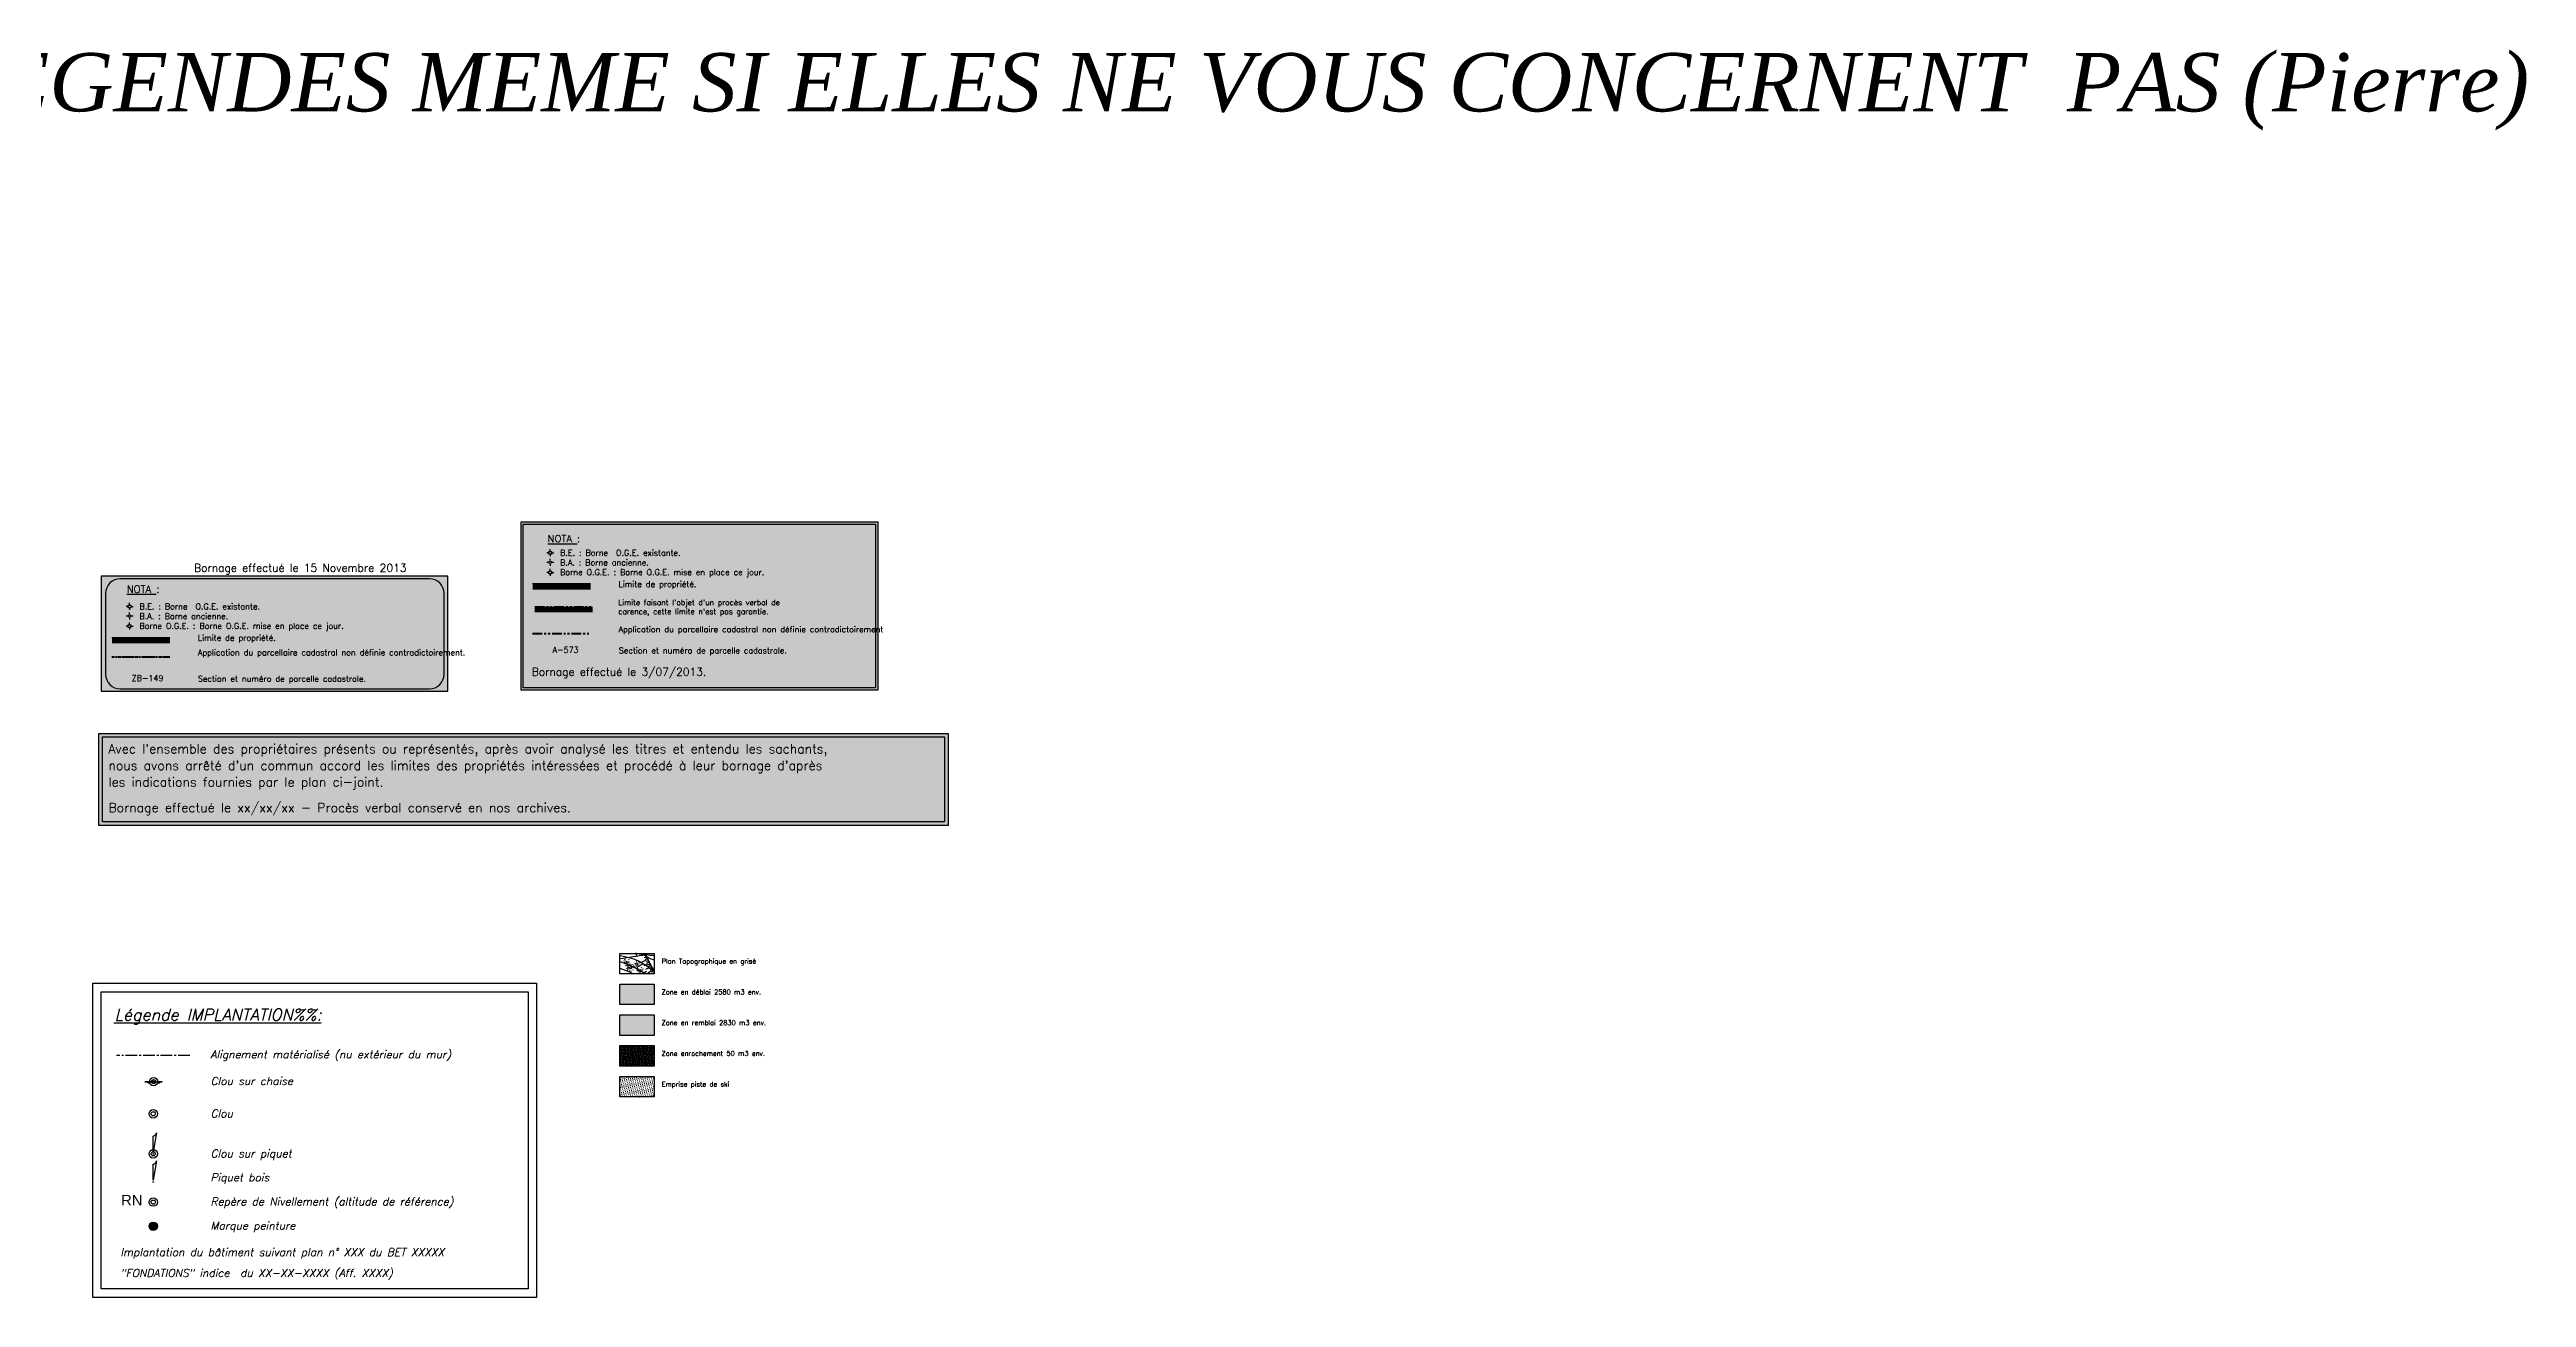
# Paper-space layout 'Legende' of a CAD drawing. Header units: millimetres. Extents: x 19 to 1130, y 28 to 365.
# Drawn here: x 494 to 1130, y 45 to 365 of the extents above; entities that cross this region are included whole.
import ezdxf
from ezdxf.enums import TextEntityAlignment as Align

# ---------------------------------------------------------------- set-up
doc = ezdxf.new("R2010")
doc.units = ezdxf.units.MM
doc.header["$LTSCALE"] = 2
for name, pattern in [('AXES2', [1.125, 0.75, -0.125, 0.125, -0.125]), ('CACHE2', [0.1875, 0.125, -0.0625]), ('FANTOME2', [1.25, 0.625, -0.125, 0.125, -0.125, 0.125, -0.125])]:
    doc.linetypes.add(name, pattern=pattern)
doc.layers.add('CARTOUCHE', color=7, linetype='Continuous')
doc.layers.add('Légende Bornage', color=7, linetype='Continuous')
doc.styles.add('5', font='romanc', dxfattribs={"oblique": 13.5, "height": 0.34})
doc.styles.add('9', font='romans', dxfattribs={"oblique": 13.5, "height": 0.28})
doc.styles.add('Arial 1.0', font='arial.ttf', dxfattribs={"height": 0.4})
doc.styles.add('bornage', font='romanc.shx', dxfattribs={"height": 0.32})
doc.styles.add('CARTOUCHE', font='timesi.ttf', dxfattribs={"height": 1})
doc.styles.add('ROMANS', font='ROMANC')

# ---------------------------------------------------------------- blocks, each defined once
blk = doc.blocks.new('76')
for centre in [(-0.43, 0.09), (-0.34, 0.29), (-0.27, 0.08), (-0.18, 0.22), (-0.15, 0.41), (-0.01, 0.28), (0.09, 0.45), (0.18, 0.22), (0.29, 0.03), (0.31, 0.33), (0.44, 0.1), (-0.41, -0.17), (-0.27, -0.34), (-0.25, -0.12), (-0.14, -0.24), (0.02, -0.45), (0.06, -0.29), (0.22, -0.17), (0.24, -0.36), (0.41, -0.17)]:
    blk.add_circle(centre, 0.01)
at = {"color": 0}
blk.add_circle((0, 0), 0.125, dxfattribs=at)
blk = doc.blocks.new('10')
at = {"color": 0}
blk.add_lwpolyline([(-0.032, 0.357, 0.042076), (-0.015, 0.366, 0.042076), (-0.001, 0.378, 0.068649), (0.018, 0.402, 0.068649), (0.03, 0.431)], format="xyb", dxfattribs=at)
for points in [[(-0.003, 0.037), (-0.032, 0.357)], [(0.03, 0.431), (-0.003, 0.037)]]:
    blk.add_lwpolyline(points, dxfattribs=at)
blk.add_circle((0, 0), 0.00653, dxfattribs=at)
blk = doc.blocks.new('Chaise')
for p, q in [((-1.5, 0.03), (-0.15, 0.03)), ((-1.5, 0), (-0.15, 0)), ((-0.6, 0), (-1, 0)), ((-1, 0), (-1, -0.2)), ((-0.6, -0.2), (-0.6, 0)), ((0.15, 0.03), (1.5, 0.03)), ((0.15, 0), (1.5, 0)), ((1.09, 0), (0.69, 0)), ((0.69, 0), (0.69, -0.2)), ((1.09, -0.2), (1.09, 0)), ((-1, -0.2), (-0.6, -0.2)), ((0.69, -0.2), (1.09, -0.2))]:
    blk.add_line(p, q)
for radius in [0.15, 0.12]:
    blk.add_circle((0, 0), radius)
for points in [[(-1, -0.2), (-0.6, 0), (-0.6, -0.2)], [(-1, -0.2), (-1, 0), (-0.6, 0)], [(0.69, 0), (1.09, 0), (0.69, -0.2)], [(0.69, -0.2), (1.09, 0), (1.09, -0.2)]]:
    blk.add_solid(points)

psp = doc.layouts.new('Legende')

# ---------------------------------------------------------------- hatches: boundary and pattern name
at = {"layer": 'CARTOUCHE'}
for color, points in [(255, [(506.39, 189.59), (724.67, 189.59), (724.67, 165.97), (506.39, 165.97)]), (41, [(640.27, 119.91), (640.27, 125.18), (649.11, 125.18), (649.11, 119.91)]), (81, [(640.27, 112.01), (640.27, 117.27), (649.11, 117.27), (649.11, 112.01)])]:
    psp.add_hatch(color=color, dxfattribs=at).paths.add_polyline_path(points)
h = psp.add_hatch(dxfattribs=at)
h.set_pattern_fill('BAT_PUBL', color=1, scale=0.5, angle=49.23531, style=0)
h.set_pattern_definition([(94.23531, (-356152.6552, -915432.09076), (-0.37397593234, -0.02769480147), []), (184.23531, (-356152.6552, -915432.09076), (0.02769480147, -0.37397593234), [])])
h.paths.add_polyline_path([(640.27, 104.1), (640.27, 109.37), (649.11, 109.37), (649.11, 104.1)])
h = psp.add_hatch(dxfattribs=at)
h.set_pattern_fill('DOTS', color=1, scale=0.3, angle=76.9779, style=0)
h.set_pattern_definition([(76.97790139, (111183.2192, -978275.60623), (-0.4103464332, 0.3393131045), [0, -0.47625])])
h.paths.add_polyline_path([(640.27, 96.2), (640.27, 101.47), (649.11, 101.47), (649.11, 96.2)])
h = psp.add_hatch(color=256, dxfattribs=at)
edge = h.paths.add_edge_path()
edge.add_arc((520.33, 62.96), 1.08, 0, 360)
at = {"layer": 'Légende Bornage', "linetype": 'Continuous'}
psp.add_hatch(color=255, dxfattribs=at).paths.add_polyline_path([(614.87, 243.95), (706.61, 243.95), (706.61, 200.72), (614.87, 200.72)])
at = {"layer": 'Légende Bornage'}
psp.add_hatch(color=255, dxfattribs=at).paths.add_polyline_path([(506.99, 200.41), (596.06, 200.41), (596.06, 230), (506.99, 230)])

# ---------------------------------------------------------------- linework, layer by layer
at = {"layer": 'CARTOUCHE'}
for p, q in [((644.34, 133.08), (644.62, 132.41)), ((646.18, 130.31), (644.78, 129.65)), ((646.87, 131.21), (645.95, 130.8)), ((647.16, 128.43), (646.08, 127.81)), ((647.31, 130.28), (646.41, 129.84)), ((646.54, 133.08), (646.53, 132.69)), ((647.02, 132.11), (646.56, 131.92)), ((647.22, 131.64), (646.76, 131.44)), ((647.11, 132.55), (646.88, 132.46)), ((647.78, 129.37), (646.9, 128.89)), ((647.06, 132.67), (646.91, 132.61)), ((647.2, 132.32), (646.97, 132.22)), ((647.43, 131.18), (646.97, 130.97)), ((647.3, 132.09), (647.07, 131.99)), ((647.4, 131.86), (647.17, 131.76)), ((647.64, 130.73), (647.19, 130.51)), ((647.5, 131.63), (647.27, 131.53)), ((647.6, 131.4), (647.37, 131.3)), ((647.87, 130.28), (647.42, 130.05)), ((648.29, 128.47), (647.43, 127.96)), ((647.71, 131.18), (647.48, 131.07)), ((647.81, 130.95), (647.59, 130.84)), ((648.1, 129.83), (647.66, 129.59)), ((647.92, 130.73), (647.7, 130.62)), ((648.03, 130.5), (647.81, 130.39)), ((648.34, 129.39), (647.9, 129.14)), ((648.15, 130.28), (647.92, 130.16)), ((648.26, 130.06), (648.04, 129.94)), ((648.38, 129.84), (648.16, 129.72)), ((648.59, 128.95), (648.16, 128.7)), ((648.5, 129.62), (648.28, 129.5)), ((648.62, 129.4), (648.4, 129.28)), ((648.85, 128.51), (648.42, 128.25)), ((648.74, 129.18), (648.53, 129.06)), ((648.87, 128.96), (648.65, 128.84)), ((649.11, 128.08), (648.69, 127.82)), ((649, 128.75), (648.78, 128.62)), ((649.13, 128.54), (648.91, 128.4)), ((649.11, 128.23), (649.05, 128.19))]:
    psp.add_line(p, q, dxfattribs=at)
for points in [[(506.39, 189.59), (724.67, 189.59), (724.67, 165.97), (506.39, 165.97)], [(507.28, 188.7), (723.77, 188.7), (723.77, 166.86), (507.28, 166.86)], [(640.27, 127.81), (640.27, 133.08), (649.11, 133.08), (649.11, 127.81)], [(640.27, 119.91), (640.27, 125.18), (649.11, 125.18), (649.11, 119.91)], [(640.27, 112.01), (640.27, 117.27), (649.11, 117.27), (649.11, 112.01)], [(640.27, 104.1), (640.27, 109.37), (649.11, 109.37), (649.11, 104.1)], [(640.27, 96.2), (640.27, 101.47), (649.11, 101.47), (649.11, 96.2)]]:
    psp.add_lwpolyline(points, close=True, dxfattribs=at)
for points in [[(640.27, 131.72, -0.005268), (647.02, 132.76, 1.689714)], [(649.11, 128.56, -0.043416), (647.02, 132.76, 9.433803)], [(647.02, 132.76, -0.005711), (649.11, 132.52, -0.095058)]]:
    psp.add_lwpolyline(points, format="xyb", dxfattribs=at)
at = {"layer": 'CARTOUCHE', "linetype": 'Continuous'}
for points, elevation in [([(649.11, 128.38), (648.35, 128.92), (647.18, 129.76), (646.08, 130.5), (645.07, 131.06), (644.09, 131.48), (643.05, 131.81), (641.86, 132.13), (640.48, 132.46), (640.27, 132.51)], 1735), ([(646.69, 127.81), (646.33, 128.06), (644.79, 129.04), (643.26, 129.82), (641.78, 130.42), (640.4, 130.88), (640.27, 130.92)], 1734), ([(643.71, 127.81), (643.01, 128.16), (641.73, 128.67), (640.34, 129.15), (640.27, 129.17)], 1733), ([(649.11, 131.33), (648.9, 131.4), (648.35, 131.58), (647.98, 131.72), (647.71, 131.84), (647.47, 131.97), (647.25, 132.12), (647.05, 132.26), (646.87, 132.39), (646.67, 132.49), (646.33, 132.6), (645.69, 132.76), (644.56, 133.02), (644.29, 133.08)], 1736)]:
    psp.add_lwpolyline(points, dxfattribs=dict(at, elevation=elevation))
at = {"layer": 'CARTOUCHE', "flags": 128}
for points in [[(504.79, 44.66), (504.79, 125.38), (618.85, 125.38), (618.85, 44.66)], [(506.97, 46.84), (506.97, 123.2), (616.67, 123.2), (616.67, 46.84)]]:
    psp.add_lwpolyline(points, close=True, dxfattribs=at)
at = {"layer": 'CARTOUCHE', "linetype": 'AXES2', "lineweight": 30, "ltscale": 2, "flags": 128}
psp.add_lwpolyline([(529.73, 106.83), (510.93, 106.83)], dxfattribs=at)
at = {"layer": 'CARTOUCHE'}
for radius in [1.08, 0.54]:
    psp.add_circle((520.41, 100.1), radius, dxfattribs=at)
at = {"layer": 'CARTOUCHE', "ltscale": 0.015}
for centre, radius in [((520.33, 91.85), 1.08), ((520.33, 91.85), 0.54), ((520.33, 81.56), 1.08), ((520.33, 81.56), 0.54), ((520.33, 69.16), 1.08), ((520.33, 62.96), 1.08), ((520.33, 69.16), 0.54)]:
    psp.add_circle(centre, radius, dxfattribs=at)
at = {"layer": 'Légende Bornage', "linetype": 'Continuous'}
for points in [[(614.87, 243.95), (706.61, 243.95), (706.61, 200.72), (614.87, 200.72)], [(615.46, 243.36), (706.02, 243.36), (706.02, 201.31), (615.46, 201.31)]]:
    psp.add_lwpolyline(points, close=True, dxfattribs=at)
at = {"layer": 'Légende Bornage', "color": 0, "elevation": -120.84}
for points in [[(621.99, 236.03), (621.48, 236.02)], [(622.72, 235.69), (622.05, 235.69), (622.05, 236.37), (622.72, 236.37), (622.72, 235.69)], [(622.39, 236.42), (622.39, 236.92)], [(622.39, 235.62), (622.39, 235.13)], [(622.79, 236.03), (623.29, 236.02)], [(621.94, 233.55), (621.51, 233.55)], [(622.39, 234), (622.39, 234.43)], [(622.39, 233.1), (622.39, 232.67)], [(623.27, 233.55), (622.84, 233.55)], [(514.26, 222.62), (514.26, 223.12)], [(513.87, 222.22), (513.36, 222.22)], [(513.81, 219.75), (513.38, 219.75)], [(514.6, 221.89), (513.92, 221.89), (513.92, 222.56), (514.6, 222.56), (514.6, 221.89)], [(514.26, 221.82), (514.27, 221.33)], [(514.26, 220.2), (514.26, 220.63)], [(514.26, 219.3), (514.26, 218.87)], [(514.67, 222.22), (515.16, 222.22)], [(515.14, 219.75), (514.71, 219.75)]]:
    psp.add_lwpolyline(points, dxfattribs=at)
at = {"layer": 'Légende Bornage'}
psp.add_lwpolyline([(596.06, 230), (506.99, 230), (506.99, 200.41), (596.06, 200.41)], close=True, dxfattribs=at)
at = {"layer": 'Légende Bornage', "elevation": -483.36, "flags": 128}
psp.add_lwpolyline([(511.85, 201.03), (591.33, 201.03, 0.414214), (595.08, 204.78), (595.08, 225.59, 0.414214), (591.33, 229.34), (511.85, 229.34, 0.414214), (508.1, 225.59), (508.1, 204.78, 0.414214)], format="xyb", close=True, dxfattribs=at)
at = {"layer": 'Légende Bornage', "color": 1, "elevation": -120.84}
for points in [[(621.99, 230.95), (621.48, 230.95)], [(622.72, 230.62), (622.05, 230.62), (622.05, 231.29), (622.72, 231.29), (622.72, 230.62)], [(622.39, 231.35), (622.39, 231.85)], [(622.39, 230.55), (622.39, 230.06)], [(622.79, 230.95), (623.29, 230.95)], [(513.87, 217.15), (513.36, 217.15)], [(514.6, 216.82), (513.92, 216.82), (513.92, 217.49), (514.6, 217.49), (514.6, 216.82)], [(514.26, 217.55), (514.26, 218.05)], [(514.26, 216.75), (514.27, 216.26)], [(514.67, 217.15), (515.16, 217.15)]]:
    psp.add_lwpolyline(points, dxfattribs=at)
at = {"layer": 'Légende Bornage', "color": 50, "const_width": 1.5, "elevation": -483.36, "flags": 128}
for points in [[(617.84, 227.32), (632.74, 227.32)], [(509.72, 213.51), (524.61, 213.51)]]:
    psp.add_lwpolyline(points, dxfattribs=at)
at = {"layer": 'Légende Bornage', "color": 1, "lineweight": 20, "elevation": -483.36, "flags": 128}
for points in [[(617.84, 228.07), (632.74, 228.07)], [(509.72, 214.26), (524.61, 214.26)]]:
    psp.add_lwpolyline(points, dxfattribs=at)
at = {"layer": 'Légende Bornage', "color": 30, "linetype": 'CACHE2', "ltscale": 8, "const_width": 1.5, "elevation": -483.36, "flags": 128}
psp.add_lwpolyline([(618.41, 221.42), (633.3, 221.42)], dxfattribs=at)
at = {"layer": 'Légende Bornage', "color": 200, "linetype": 'FANTOME2', "lineweight": 25, "ltscale": 2, "elevation": -483.36, "flags": 128}
psp.add_lwpolyline([(618.41, 222.17), (633.3, 222.17)], dxfattribs=at)
at = {"layer": 'Légende Bornage', "color": 200, "linetype": 'FANTOME2', "lineweight": 40, "ltscale": 2, "elevation": -483.36, "flags": 128}
psp.add_lwpolyline([(617.84, 215.23), (632.74, 215.23)], dxfattribs=at)
at = {"layer": 'Légende Bornage', "color": 200, "linetype": 'FANTOME2', "lineweight": 40, "ltscale": 0.1, "elevation": -483.36, "flags": 128}
psp.add_lwpolyline([(509.72, 209.29), (524.61, 209.29)], dxfattribs=at)
at = {"layer": 'Légende Bornage', "color": 0}
for centre in [(622.39, 233.55, -120.84), (514.26, 219.75, -120.84)]:
    psp.add_circle(centre, 0.338, dxfattribs=at)

# ---------------------------------------------------------------- block references
at = {"layer": 'CARTOUCHE', "xscale": 2, "yscale": 2, "rotation": 49.23531000001543}
for p in [(642.15, 130.75), (643, 129.37), (644.62, 130.18), (645.43, 128.7)]:
    psp.add_blockref('76', p, dxfattribs=at)
at = {"layer": 'CARTOUCHE', "xscale": 1.5, "yscale": 1.5, "zscale": 1.5}
psp.add_blockref('Chaise', (520.41, 100.1), dxfattribs=at)
psp.add_blockref('Chaise', (520.41, 100.1), dxfattribs=at)
at = {"layer": 'CARTOUCHE', "ltscale": 0.015, "xscale": 12.65625000002298, "yscale": 12.65625000002298, "zscale": 8.437499999999996, "rotation": 354.8757692666885}
for p in [(520.34, 81.57), (520.33, 74.33)]:
    psp.add_blockref('10', p, dxfattribs=at)

# ---------------------------------------------------------------- texts
at = {"layer": 'CARTOUCHE', "color": 1, "style": 'CARTOUCHE', "width": 1.01}
psp.add_text('NE PAS SUPPRIMER DANS LE GABARIT LES LEGENDES MEME SI ELLES NE VOUS CONCERNENT  PAS (Pierre)', height=15, rotation=360, dxfattribs=at).set_placement((574.96, 356.92), align=Align.MIDDLE_CENTER)
at = {"layer": 'CARTOUCHE', "style": '9'}
for s, p in [("Avec l'ensemble des propriétaires présents ou représentés, après avoir analysé les titres et entendu les sachants,", (508.82, 184.45)), ("nous avons arrêté d'un commun accord les limites des propriétés intéressées et procédé à leur bornage d'après", (508.82, 180.19)), ('les indications fournies par le plan ci-joint.', (508.82, 175.94)), ('Bornage effectué le xx/xx/xx - Procès verbal conservé en nos archives.', (508.82, 169.36))]:
    psp.add_text(s, height=2.35, dxfattribs=at).set_placement(p)
at = {"layer": 'CARTOUCHE'}
for s, height, rotation, style, p in [('Plan Topographique en grisé', 1.25, 0, '5', (651.01, 130.44)), ('Zone en déblai 2580 m3 env.', 1.25, 0, '5', (651.01, 122.54)), ('Zone en remblai 2830 m3 env.', 1.25, 0, '5', (651.01, 114.63)), ('Zone enrochement 50 m3 env.', 1.25, 0, '5', (651.01, 106.73)), ('Emprise piste de ski', 1.25, 0, '5', (651.01, 98.83)), ('RN', 2.7, 360, 'Arial 1.0', (512.1, 68.31))]:
    psp.add_text(s, height=height, rotation=rotation, dxfattribs=dict(at, style=style)).set_placement(p)
at = {"layer": 'CARTOUCHE', "oblique": 13.5}
for s, height, style, p in [('%%uLégende IMPLANTATION%%:', 3, '5', (510.39, 115.81)), ('Alignement matérialisé (nu extérieur du mur)', 2, '9', (535.09, 106.11)), ('Clou sur chaise', 2, '9', (535.09, 99.26)), ('Clou', 2, '9', (535.09, 90.93)), ('Piquet bois', 2, '9', (535.09, 74.5)), ('Clou sur piquet', 2, '9', (535.09, 80.64)), ('Repère de Nivellement (altitude de référence)', 2, '9', (535.09, 68.31)), ('Marque peinture', 2, '9', (535.09, 62.11)), ('Implantation du bâtiment suivant plan n° XXX du BET XXXXX', 2, '9', (511.89, 55.3)), ('"FONDATIONS" indice  du XX-XX-XXXX (Aff. XXXX)', 2, '9', (511.89, 49.96))]:
    psp.add_text(s, height=height, rotation=360, dxfattribs=dict(at, style=style)).set_placement(p)
at = {"layer": 'Légende Bornage', "style": '9'}
for s, p in [('Bornage effectué le 15 Novembre 2013 ', (530.88, 231.13)), ('Bornage effectué le 3/07/2013.', (617.61, 204.42))]:
    psp.add_text(s, height=2, dxfattribs=at).set_placement(p)
at = {"layer": 'Légende Bornage', "color": 200, "style": 'ROMANS'}
for s, p in [('A-573', (623, 210.3, -120.84)), ('ZB-149', (514.8, 203.05, -120.84))]:
    psp.add_text(s, height=1.5, rotation=0.00001, dxfattribs=at).set_placement(p)
at = {"layer": 'Légende Bornage', "lineweight": 25, "char_height": 1.875, "width": 65.2567, "attachment_point": 1, "rotation": 0.00002, "style": 'bornage'}
for insert in [(621.73, 240.57, -483.36), (513.54, 227.59, -483.36)]:
    psp.add_mtext('{\\LNOTA} :', dxfattribs=dict(at, insert=insert))
at = {"layer": 'Légende Bornage', "attachment_point": 1}
for s, insert, char_height, width, rotation, style in [('B.E. : Borne  O.G.E. existante.\\PB.A. : Borne ancienne.\\P{\\C1;Borne O.G.E.} : Borne O.G.E. mise en place ce jour.', (624.9, 236.76, -483.36), 1.5, 71.2196, 0.00004, 'ROMANS'), ('B.E. : Borne  O.G.E. existante.\\PB.A. : Borne ancienne.\\P{\\C1;Borne O.G.E.} : Borne O.G.E. mise en place ce jour.', (516.78, 222.96, -483.36), 1.5, 71.2196, 0.00004, 'ROMANS'), ("Limite faisant l'objet d'un procès verbal de \\Pcarence, cette limite n'est pas garantie.", (639.89, 223.94, -483.36), 1.4, 68.9674, 0.00001, 'bornage'), ('Limite de propriété.', (639.95, 228.71, -483.36), 1.5, 68.9674, 0.00001, 'bornage'), ('Application du parcellaire cadastral non définie contradictoirement', (639.95, 217.09, -483.36), 1.5, 68.9674, 0.00001, 'bornage'), ('Application du parcellaire cadastral non définie contradictoirement.', (531.82, 211.15, -483.36), 1.5, 68.9674, 0.00001, 'bornage'), ('Limite de propriété.', (531.82, 214.91, -483.36), 1.5, 68.9674, 0.00001, 'bornage'), ('Section et numéro de parcelle cadastrale.', (640.02, 211.64, -483.36), 1.5, 68.9674, 0.00001, 'bornage'), ('Section et numéro de parcelle cadastrale.', (531.82, 204.39, -483.36), 1.5, 68.9674, 0.00001, 'bornage')]:
    psp.add_mtext(s, dxfattribs=dict(at, insert=insert, char_height=char_height, width=width, rotation=rotation, style=style))

doc.saveas('drawing.dxf')
